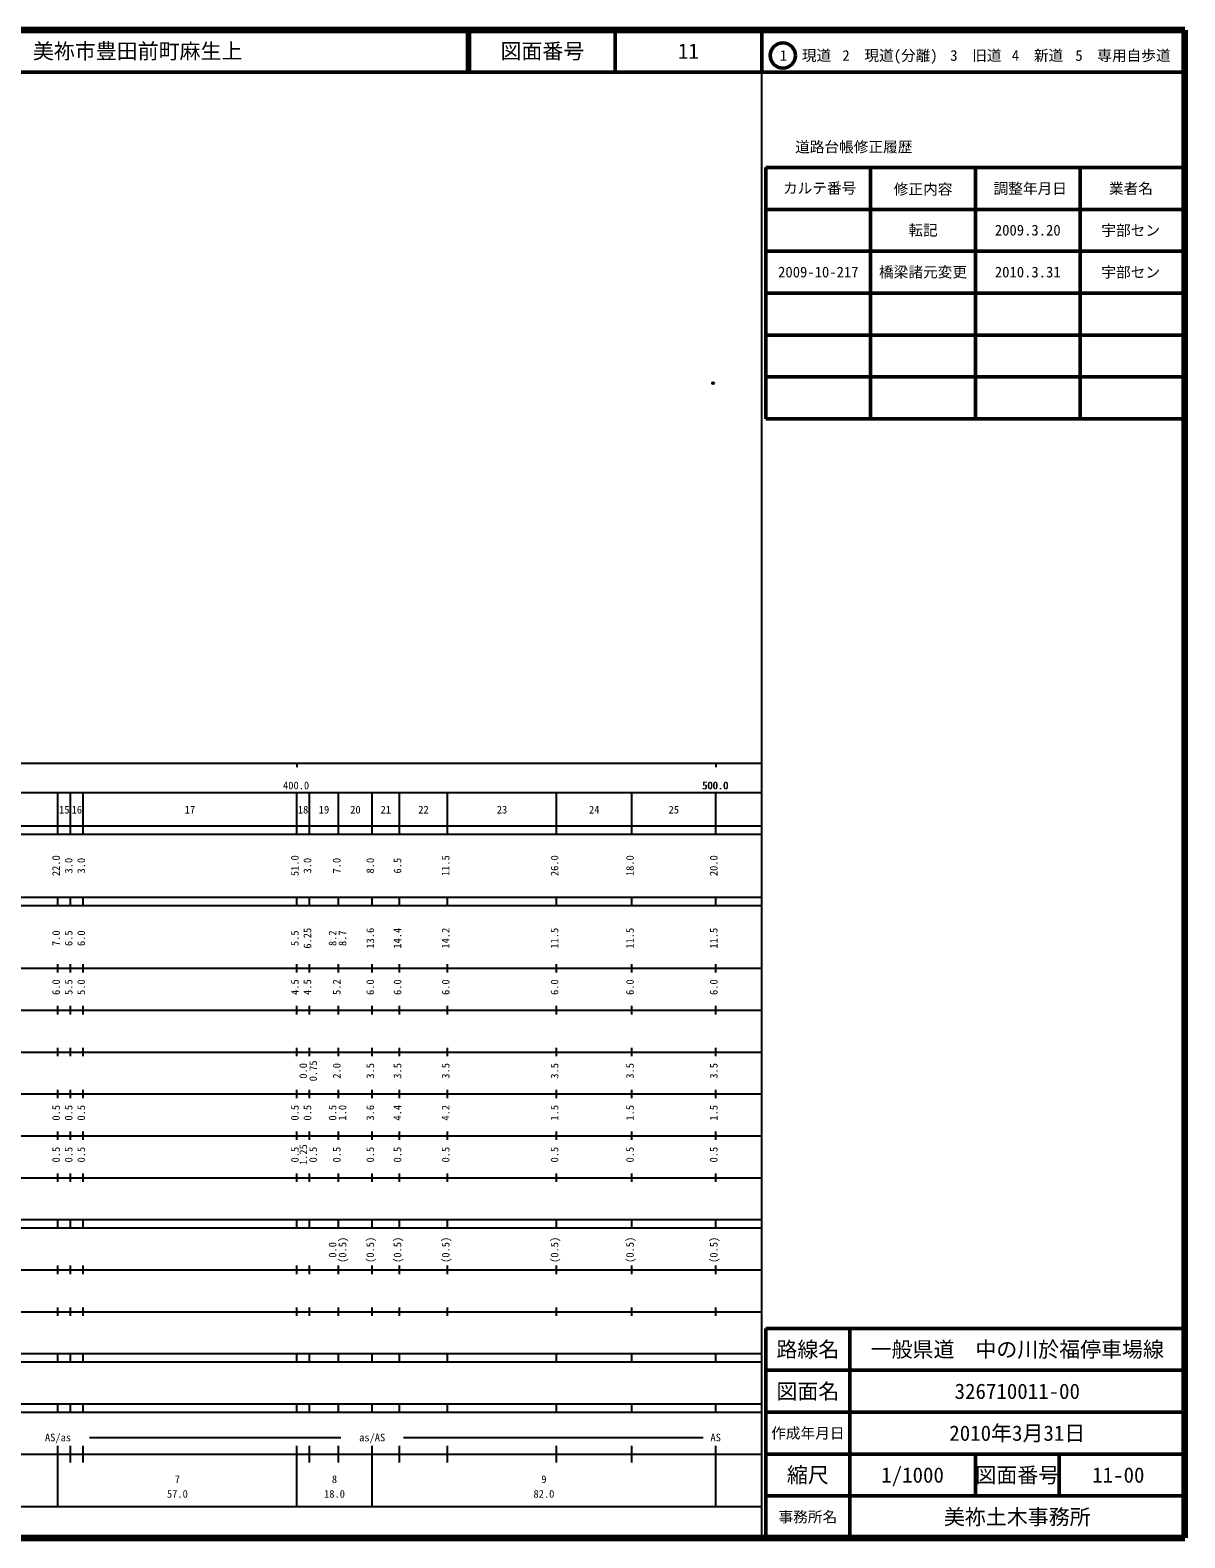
# Model space of a CAD drawing. Units: millimetres on the paper. Extents: x 40 to 680, y 20 to 380.
# Drawn here: x 404.4 to 680, y 20 to 380 of the extents above; entities that cross this region are included whole.
import ezdxf
from ezdxf.enums import TextEntityAlignment as Align

# ---------------------------------------------------------------- set-up
doc = ezdxf.new("R2010")
doc.units = ezdxf.units.MM
doc.header["$PDMODE"] = 32
doc.header["$PDSIZE"] = 0.5
doc.layers.add('S-OTRS', color=6, linetype='Continuous')
doc.layers.add('S-TTL-TXT', color=7, linetype='Continuous')
for name, color, linetype, lineweight in [('S-TTL', 2, 'Continuous', 140), ('S-TTL-BAND', 7, 'Continuous', 25), ('S-TTL-FRAM', 2, 'Continuous', 50), ('S-TTL-LINE', 7, 'Continuous', 50)]:
    doc.layers.add(name, color=color, linetype=linetype, lineweight=lineweight)
doc.styles.add('ＭＳ ゴシック', font='')
doc.styles.get('ＭＳ ゴシック').set_extended_font_data('MS Gothic')

msp = doc.modelspace()

# ---------------------------------------------------------------- linework, layer by layer
at = {"layer": 'S-OTRS'}
msp.add_point((567.374, 295.697), dxfattribs=at)
at = {"layer": 'S-TTL'}
for p, q in [((680, 380), (40, 380)), ((680, 20), (680, 380)), ((40, 20), (680, 20))]:
    msp.add_line(p, q, dxfattribs=at)
at = {"layer": 'S-TTL-BAND'}
for p, q in [((579, 20), (579, 370)), ((40, 205), (579, 205)), ((468, 205), (468, 204)), ((568, 205), (568, 204)), ((68, 198), (579, 198)), ((411, 188), (411, 198)), ((414, 188), (414, 198)), ((417, 188), (417, 198)), ((468, 188), (468, 198)), ((471, 188), (471, 198)), ((478, 188), (478, 198)), ((486, 188), (486, 198)), ((492.5, 188), (492.5, 198)), ((504, 188), (504, 198)), ((530, 188), (530, 198)), ((548, 188), (548, 198)), ((568, 188), (568, 198)), ((40, 190), (579, 190)), ((40, 188), (579, 188)), ((40, 173), (579, 173)), ((411, 171), (411, 173)), ((414, 171), (414, 173)), ((417, 171), (417, 173)), ((468, 171), (468, 173)), ((471, 171), (471, 173)), ((478, 171), (478, 173)), ((486, 171), (486, 173)), ((492.5, 171), (492.5, 173)), ((504, 171), (504, 173)), ((530, 171), (530, 173)), ((548, 171), (548, 173)), ((568, 171), (568, 173)), ((40, 171), (579, 171)), ((40, 156), (579, 156)), ((411, 155), (411, 157)), ((414, 155), (414, 157)), ((417, 155), (417, 157)), ((468, 155), (468, 157)), ((471, 155), (471, 157)), ((478, 155), (478, 157)), ((486, 155), (486, 157)), ((492.5, 155), (492.5, 157)), ((504, 155), (504, 157)), ((530, 155), (530, 157)), ((548, 155), (548, 157)), ((568, 155), (568, 157)), ((46, 146), (579, 146)), ((411, 145), (411, 147)), ((414, 145), (414, 147)), ((417, 145), (417, 147)), ((468, 145), (468, 147)), ((471, 145), (471, 147)), ((478, 145), (478, 147)), ((486, 145), (486, 147)), ((492.5, 145), (492.5, 147)), ((504, 145), (504, 147)), ((530, 145), (530, 147)), ((548, 145), (548, 147)), ((568, 145), (568, 147)), ((411, 135), (411, 137)), ((414, 135), (414, 137)), ((417, 135), (417, 137)), ((468, 135), (468, 137)), ((471, 135), (471, 137)), ((478, 135), (478, 137)), ((486, 135), (486, 137)), ((492.5, 135), (492.5, 137)), ((504, 135), (504, 137)), ((530, 135), (530, 137)), ((548, 135), (548, 137)), ((568, 135), (568, 137)), ((52, 136), (579, 136)), ((46, 126), (579, 126)), ((411, 125), (411, 127)), ((414, 125), (414, 127)), ((417, 125), (417, 127)), ((468, 125), (468, 127)), ((471, 125), (471, 127)), ((478, 125), (478, 127)), ((486, 125), (486, 127)), ((492.5, 125), (492.5, 127)), ((504, 125), (504, 127)), ((530, 125), (530, 127)), ((548, 125), (548, 127)), ((568, 125), (568, 127)), ((52, 116), (579, 116)), ((411, 115), (411, 117)), ((414, 115), (414, 117)), ((417, 115), (417, 117)), ((468, 115), (468, 117)), ((471, 115), (471, 117)), ((478, 115), (478, 117)), ((486, 115), (486, 117)), ((492.5, 115), (492.5, 117)), ((504, 115), (504, 117)), ((530, 115), (530, 117)), ((548, 115), (548, 117)), ((568, 115), (568, 117)), ((46, 106), (579, 106)), ((411, 105), (411, 107)), ((414, 105), (414, 107)), ((417, 105), (417, 107)), ((468, 105), (468, 107)), ((471, 105), (471, 107)), ((478, 105), (478, 107)), ((486, 105), (486, 107)), ((492.5, 105), (492.5, 107)), ((504, 105), (504, 107)), ((530, 105), (530, 107)), ((548, 105), (548, 107)), ((568, 105), (568, 107)), ((40, 96), (579, 96)), ((40, 94), (579, 94)), ((411, 94), (411, 96)), ((414, 94), (414, 96)), ((417, 94), (417, 96)), ((468, 94), (468, 96)), ((471, 94), (471, 96)), ((478, 94), (478, 96)), ((486, 94), (486, 96)), ((492.5, 94), (492.5, 96)), ((504, 94), (504, 96)), ((530, 94), (530, 96)), ((548, 94), (548, 96)), ((568, 94), (568, 96)), ((49, 84), (579, 84)), ((411, 83), (411, 85)), ((414, 83), (414, 85)), ((417, 83), (417, 85)), ((468, 83), (468, 85)), ((471, 83), (471, 85)), ((478, 83), (478, 85)), ((486, 83), (486, 85)), ((492.5, 83), (492.5, 85)), ((504, 83), (504, 85)), ((530, 83), (530, 85)), ((548, 83), (548, 85)), ((568, 83), (568, 85)), ((40, 74), (579, 74)), ((411, 73), (411, 75)), ((414, 73), (414, 75)), ((417, 73), (417, 75)), ((468, 73), (468, 75)), ((471, 73), (471, 75)), ((478, 73), (478, 75)), ((486, 73), (486, 75)), ((492.5, 73), (492.5, 75)), ((504, 73), (504, 75)), ((530, 73), (530, 75)), ((548, 73), (548, 75)), ((568, 73), (568, 75)), ((40, 64), (579, 64)), ((40, 62), (579, 62)), ((411, 62), (411, 64)), ((414, 62), (414, 64)), ((417, 62), (417, 64)), ((468, 62), (468, 64)), ((471, 62), (471, 64)), ((478, 62), (478, 64)), ((486, 62), (486, 64)), ((492.5, 62), (492.5, 64)), ((504, 62), (504, 64)), ((530, 62), (530, 64)), ((548, 62), (548, 64)), ((568, 62), (568, 64)), ((40, 52), (579, 52)), ((411, 50), (411, 52)), ((414, 50), (414, 52)), ((417, 50), (417, 52)), ((468, 50), (468, 52)), ((471, 50), (471, 52)), ((478, 50), (478, 52)), ((486, 50), (486, 52)), ((492.5, 50), (492.5, 52)), ((504, 50), (504, 52)), ((530, 50), (530, 52)), ((548, 50), (548, 52)), ((568, 50), (568, 52)), ((40, 50), (579, 50)), ((418.5, 44), (478.5, 44)), ((493.5, 44), (565, 44)), ((40, 40), (579, 40)), ((411, 27.5), (411, 42)), ((414, 38), (414, 42)), ((417, 38), (417, 42)), ((468, 27.5), (468, 42)), ((471, 38), (471, 42)), ((478, 38), (478, 42)), ((486, 27.5), (486, 42)), ((492.5, 38), (492.5, 42)), ((504, 38), (504, 42)), ((530, 38), (530, 42)), ((548, 38), (548, 42)), ((568, 27.5), (568, 42)), ((68, 27.5), (579, 27.5))]:
    msp.add_line(p, q, dxfattribs=at)
at = {"layer": 'S-TTL-FRAM'}
for p, q in [((580, 347.197), (580, 287.197)), ((580, 347.197), (680, 347.197)), ((580, 287.197), (680, 287.197)), ((680, 70), (580, 70)), ((580, 70), (580, 20))]:
    msp.add_line(p, q, dxfattribs=at)
at = {"layer": 'S-TTL-LINE'}
for p, q in [((508.747, 380), (508.747, 370)), ((509.247, 380), (509.247, 370)), ((543.997, 380), (543.997, 370)), ((579, 380), (579, 370)), ((40, 370), (680, 370)), ((605, 347.197), (605, 287.197)), ((630, 347.197), (630, 287.197)), ((655, 347.197), (655, 287.197)), ((580, 337.197), (680, 337.197)), ((580, 327.197), (680, 327.197)), ((580, 317.197), (680, 317.197)), ((580, 307.197), (680, 307.197)), ((580, 297.197), (680, 297.197)), ((600, 70), (600, 20)), ((680, 60), (580, 60)), ((680, 50), (580, 50)), ((680, 40), (580, 40)), ((630, 40), (630, 30)), ((650, 40), (650, 30)), ((680, 30), (580, 30))]:
    msp.add_line(p, q, dxfattribs=at)
msp.add_circle((584.031, 373.958), 3, dxfattribs=at)

# ---------------------------------------------------------------- texts
at = {"layer": 'S-TTL-BAND', "style": 'ＭＳ ゴシック'}
for s, p in [('400.0', (467.844, 198.195)), ('500.0', (567.844, 198.195)), ('500.0', (568, 198.195)), ('15', (412.5, 192.405)), ('16', (415.5, 192.405)), ('17', (442.5, 192.405)), ('18', (469.5, 192.405)), ('19', (474.5, 192.405)), ('20', (482, 192.405)), ('21', (489.25, 192.405)), ('22', (498.25, 192.405)), ('23', (517, 192.405)), ('24', (539, 192.405)), ('25', (558, 192.405)), ('AS/as', (411, 42.5)), ('as/AS', (486, 42.5)), ('AS', (568, 42.5)), ('7', (439.5, 32.523)), ('8', (477, 32.523)), ('9', (527, 32.523)), ('57.0', (439.5, 29.033)), ('18.0', (477, 29.033)), ('82.0', (527, 29.033))]:
    msp.add_text(s, height=1.833, dxfattribs=at).set_placement(p, align=Align.BOTTOM_CENTER)
for s, p in [('22.0', (412, 180.5)), ('3.0', (415, 180.5)), ('3.0', (418, 180.5)), ('51.0', (469, 180.5)), ('3.0', (472, 180.5)), ('7.0', (479, 180.5)), ('8.0', (487, 180.5)), ('6.5', (493.5, 180.5)), ('11.5', (505, 180.5)), ('26.0', (531, 180.5)), ('18.0', (549, 180.5)), ('20.0', (569, 180.5)), ('7.0', (412, 163.174)), ('6.5', (415, 163.174)), ('6.0', (418, 163.174)), ('5.5', (469, 163.174)), ('6.25', (472, 163.174)), ('8.2', (478, 163.174)), ('8.7', (480.37, 163.174)), ('13.6', (487, 163.174)), ('14.4', (493.5, 163.174)), ('14.2', (505, 163.174)), ('11.5', (531, 163.174)), ('11.5', (549, 163.174)), ('11.5', (569, 163.174)), ('6.0', (412, 151.5)), ('5.5', (415, 151.5)), ('5.0', (418, 151.5)), ('4.5', (469, 151.5)), ('4.5', (472, 151.5)), ('5.2', (479, 151.5)), ('6.0', (487, 151.5)), ('6.0', (493.5, 151.5)), ('6.0', (505, 151.5)), ('6.0', (531, 151.5)), ('6.0', (549, 151.5)), ('6.0', (569, 151.5)), ('0.0', (471, 131.5)), ('0.75', (473.37, 131.5)), ('2.0', (479, 131.5)), ('3.5', (487, 131.5)), ('3.5', (493.5, 131.5)), ('3.5', (505, 131.5)), ('3.5', (531, 131.5)), ('3.5', (549, 131.5)), ('3.5', (569, 131.5)), ('0.5', (412, 121.5)), ('0.5', (415, 121.5)), ('0.5', (418, 121.5)), ('0.5', (469, 121.5)), ('0.5', (472, 121.5)), ('0.5', (478, 121.5)), ('1.0', (480.37, 121.5)), ('3.6', (487, 121.5)), ('4.4', (493.5, 121.5)), ('4.2', (505, 121.5)), ('1.5', (531, 121.5)), ('1.5', (549, 121.5)), ('1.5', (569, 121.5)), ('0.5', (412, 111.5)), ('0.5', (415, 111.5)), ('0.5', (418, 111.5)), ('0.5', (469, 111.5)), ('1.25', (471, 111.5)), ('0.5', (473.37, 111.5)), ('0.5', (479, 111.5)), ('0.5', (487, 111.5)), ('0.5', (493.5, 111.5)), ('0.5', (505, 111.5)), ('0.5', (531, 111.5)), ('0.5', (549, 111.5)), ('0.5', (569, 111.5)), ('0.0', (478, 88.764)), ('(0.5)', (480.37, 88.764)), ('(0.5)', (487, 88.764)), ('(0.5)', (493.5, 88.764)), ('(0.5)', (505, 88.764)), ('(0.5)', (531, 88.764)), ('(0.5)', (549, 88.764)), ('(0.5)', (569, 88.764))]:
    msp.add_text(s, height=1.833, rotation=90, dxfattribs=at).set_placement(p, align=Align.BOTTOM_CENTER)
at = {"layer": 'S-TTL-TXT', "style": 'ＭＳ ゴシック'}
msp.add_text('美祢市豊田前町麻生上', height=3.666, dxfattribs=at).set_placement((405.024, 375), align=Align.MIDDLE_LEFT)
for s, height, p in [('図面番号', 3.666, (526.622, 375)), ('11', 3.666, (561.497, 375)), ('1\u3000現道', 2.566, (589.448, 373.958)), ('2\u3000現道(分離)', 2.566, (609.619, 373.958)), ('3\u3000旧道', 2.566, (630.121, 373.958)), ('4\u3000新道', 2.566, (644.824, 373.958)), ('5\u3000専用自歩道', 2.566, (665.228, 373.958)), ('道路台帳修正履歴', 2.566, (600.968, 352.113)), ('カルテ番号', 2.566, (592.839, 342.277)), ('修正内容', 2.566, (617.509, 342.023)), ('調整年月日', 2.566, (643.089, 342.197)), ('業者名', 2.566, (667.134, 342.197)), ('転記', 2.566, (617.5, 332.245)), ('2009.3.20', 2.566, (642.5, 332.245)), ('宇部セン', 2.566, (667.077, 332.189)), ('2009-10-217', 2.566, (592.5, 322.245)), ('橋梁諸元変更', 2.566, (617.5, 322.245)), ('2010.3.31', 2.566, (642.5, 322.245)), ('宇部セン', 2.566, (667.077, 322.189)), ('路線名', 3.666, (590, 65)), ('路線名', 3.666, (590, 65)), ('一般県道\u3000中の川於福停車場線', 3.666, (640, 65)), ('図面名', 3.666, (590, 55)), ('図面名', 3.666, (590, 55)), ('326710011-00', 3.666, (640, 55)), ('2010年3月31日', 3.666, (640, 45)), ('作成年月日', 2.566, (590, 45)), ('作成年月日', 2.566, (590, 45)), ('縮尺', 3.666, (590, 35)), ('縮尺', 3.666, (590, 35)), ('1/1000', 3.666, (615, 35)), ('図面番号', 3.666, (640, 35)), ('図面番号', 3.666, (640, 35)), ('11-00', 3.666, (664.125, 35)), ('事務所名', 2.566, (590, 25)), ('事務所名', 2.566, (590, 25)), ('美祢土木事務所', 3.666, (640, 25))]:
    msp.add_text(s, height=height, dxfattribs=at).set_placement(p, align=Align.MIDDLE_CENTER)

doc.saveas('drawing.dxf')
